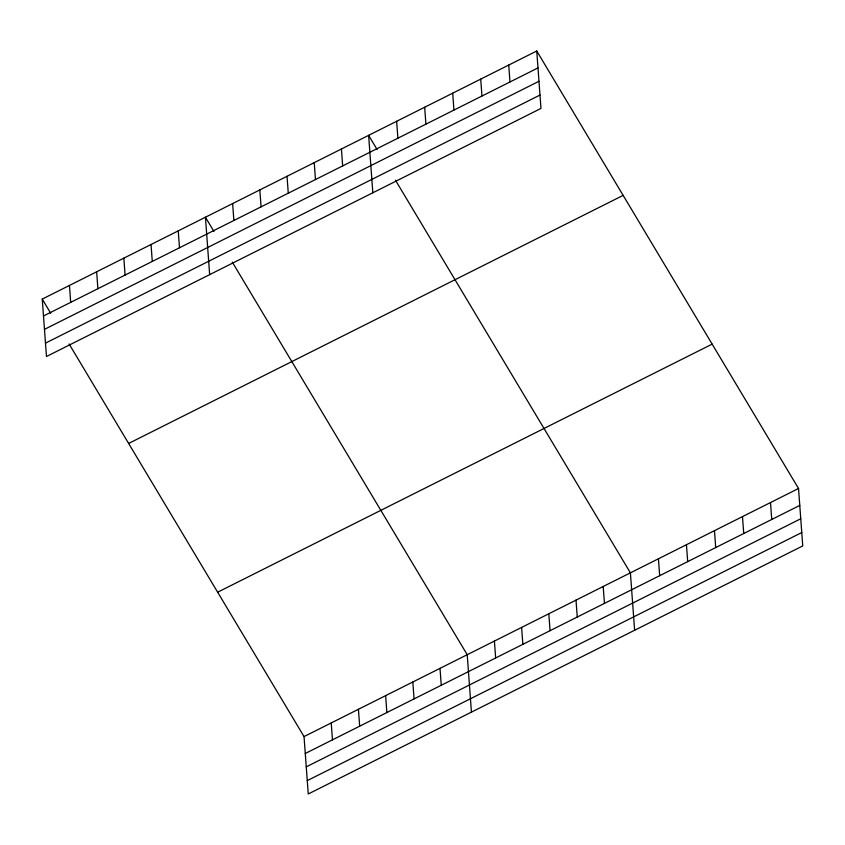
<?xml version="1.0" encoding="UTF-8"?>
<svg xmlns="http://www.w3.org/2000/svg" width="845" height="845" viewBox="0 0 845 845"><rect width="100%" height="100%" fill="white"/><g stroke="black" fill="none" stroke-linecap="round" stroke-linejoin="round"><path stroke-width="1.27" d="M536.755 51.006L540.969 108.424L46.464 356.505L42.25 299.088L536.755 51.006L798.536 488.494L802.75 545.912L308.245 793.994L304.031 736.576L69.079 343.936M43.496 315.998L538.001 67.917M44.468 329.37L538.973 81.278M45.482 343.133L539.987 95.052M128.641 443.456L623.145 195.375M217.64 592.208L712.145 344.126M304.031 736.576L798.536 488.494M305.267 753.486L799.771 505.405M306.249 766.859L800.754 518.767M307.263 780.622L801.768 532.54M377.134 149.576L368.621 135.358L372.835 192.776M395.46 180.196L630.402 572.847L634.616 630.254M213.943 231.445L205.441 217.218L209.655 274.636M232.269 262.066L467.211 654.706L471.436 712.124M42.25 299.088L50.753 313.305M770.513 502.553L771.749 519.464M742.491 516.612L743.727 533.522M714.469 530.671L715.704 547.581M686.446 544.729L687.693 561.64M658.424 558.788L659.67 575.688M603.203 586.483L604.45 603.393M576.005 600.13L577.251 617.04M508.732 65.065L509.979 81.976M548.806 613.776L550.053 630.687M521.608 627.423L522.854 644.334M480.71 79.124L481.956 96.034M494.409 641.07L495.656 657.97M452.688 93.182L453.934 110.093M424.665 107.241L425.912 124.152M440.013 668.353L441.259 685.263M396.643 121.3L397.889 138.21M412.825 681.999L414.061 698.91M385.626 695.646L386.862 712.557M341.422 148.995L342.669 165.905M358.428 709.293L359.664 726.193M314.224 162.641L315.47 179.552M331.229 722.929L332.465 739.84M287.025 176.288L288.272 193.199M259.827 189.935L261.073 206.845M232.639 203.582L233.875 220.482M178.242 230.865L179.478 247.775M151.044 244.511L152.28 261.422M123.845 258.158L125.081 275.069M96.647 271.805L97.883 288.705M69.448 285.441L70.684 302.352"/></g></svg>
